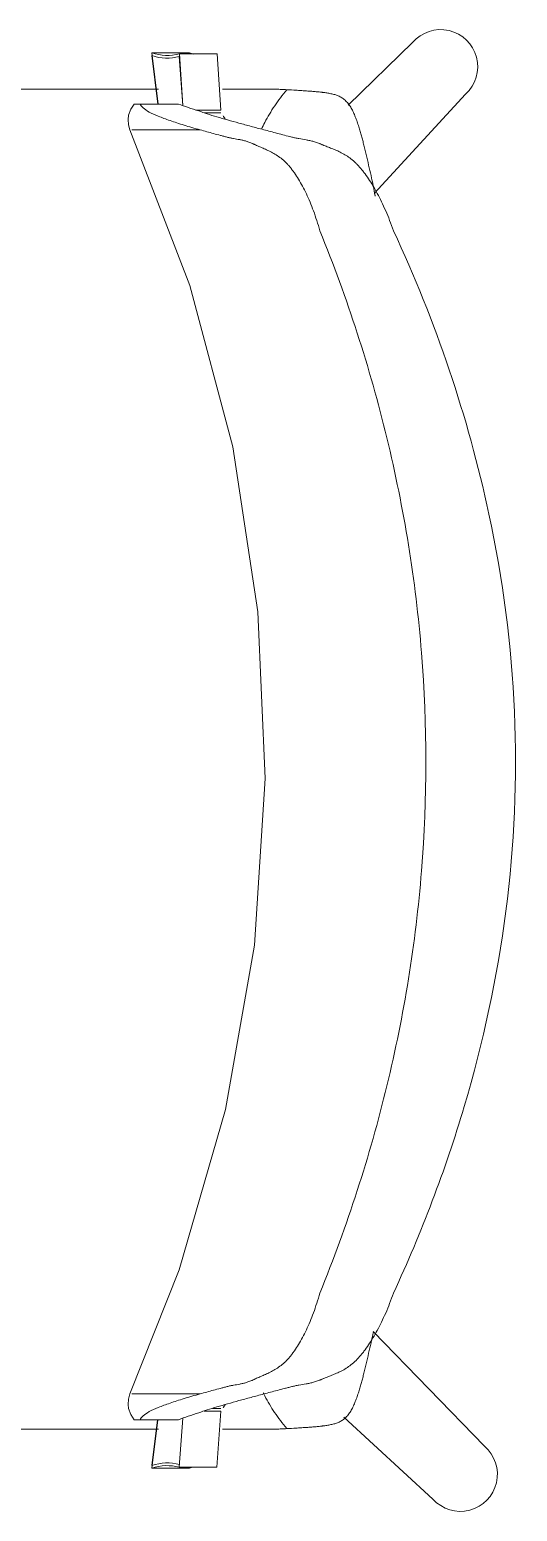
# Model space of a CAD drawing. Header units: millimetres. Extents: x 79795 to 317870, y -36033 to 97293.
# Drawn here: x 209211 to 209384, y 20827 to 21352 of the extents above; entities that cross this region are included whole.
import ezdxf

# ---------------------------------------------------------------- set-up
doc = ezdxf.new("R2010")
doc.units = ezdxf.units.MM
doc.header["$MEASUREMENT"] = 0
doc.layers.add('I-FURN', color=8, linetype='CONTINUOUS', lineweight=9)

msp = doc.modelspace()

# ---------------------------------------------------------------- linework, layer by layer
at = {"layer": 'I-FURN'}
for p, q in [((209347.02, 21347.29), (209324.24, 21325.17)), ((209254.68, 21342.7), (209256.74, 21325.53)), ((209254.7, 21343.66), (209256.88, 21325.53)), ((209268.04, 21343.66), (209254.7, 21343.66)), ((209265.58, 21325.02), (209264.39, 21342.38)), ((209265.67, 21325.07), (209264.42, 21343.33)), ((209264.42, 21343.33), (209277.76, 21343.33)), ((209277.76, 21343.33), (209279.12, 21323.42)), ((209247.22, 21323.75), (209248.44, 21325.53)), ((209264.14, 21325.53), (209250.51, 21325.53)), ((209333.5, 21293.97), (209365.74, 21329.08)), ((209246.25, 21320.12), (209246.45, 21321.62)), ((209246.36, 21318.23), (209246.25, 21320.12)), ((209246.45, 21321.62), (209247.22, 21323.75)), ((209279.12, 21323.42), (209270.28, 21323.42)), ((209279.09, 21322.47), (209273.19, 21322.47)), ((209246.86, 21316.41), (209246.36, 21318.23)), ((209246.86, 21316.41), (209268.14, 21261.27)), ((209268.14, 21261.27), (209283.33, 21204.15)), ((209283.33, 21204.15), (209292.25, 21145.71)), ((209292.25, 21145.71), (209294.82, 21086.63)), ((209294.82, 21086.63), (209290.98, 21027.62)), ((209290.98, 21027.62), (209280.79, 20969.38)), ((209280.79, 20969.38), (209264.36, 20912.58)), ((209264.36, 20912.58), (209246.86, 20868.65)), ((209372.43, 20850.1), (209332.99, 20890.76)), ((209246.86, 20868.65), (209246.36, 20866.83)), ((209246.36, 20866.83), (209246.25, 20864.94)), ((209246.25, 20864.94), (209246.45, 20863.45)), ((209246.45, 20863.45), (209247.22, 20861.31)), ((209273.19, 20862.59), (209279.09, 20862.59)), ((209276.1, 20863.54), (209279.12, 20863.54)), ((209279.09, 20862.59), (209277.73, 20842.68)), ((209247.22, 20861.31), (209248.44, 20859.53)), ((209264.14, 20859.53), (209250.51, 20859.53)), ((209256.74, 20859.53), (209254.68, 20842.36)), ((209256.65, 20859.53), (209254.7, 20843.31)), ((209264.39, 20842.68), (209265.58, 20860.04)), ((209322.68, 20860.37), (209354.22, 20831.39)), ((209254.68, 20842.36), (209268.01, 20842.36)), ((209277.73, 20842.68), (209264.39, 20842.68))]:
    msp.add_line(p, q, dxfattribs=at)
for centre, start, end in [((209356.98, 21338.81), 311.9896, 139.6059), ((209363.95, 20840.14), 221.9662, 49.5824)]:
    msp.add_arc(centre, 13.09, start, end, dxfattribs=at)
for centre, start_param, end_param in [((209260.07, 21359.2), 2.819103, 3.398599), ((209260.1, 21360.15), 2.819103, 3.398599), ((209273.43, 21360.15), 2.819103, 2.902745), ((209260.07, 20825.86), 6.026179, 6.605675), ((209260.1, 20826.82), 6.026179, 6.605675), ((209273.4, 20825.86), 0.238848, 0.322489)]:
    msp.add_ellipse(centre, major_axis=(0, 17.39), ratio=0.978487, start_param=start_param, end_param=end_param, dxfattribs=at)
for points, knots in [([(208982.93, 21330.81), (208983.08, 21330.81), (208988.25, 21330.81), (208998.56, 21330.81), (209013.91, 21330.81), (209029.02, 21330.81), (209041.6, 21330.81), (209051.7, 21330.81), (209059.34, 21330.81), (209066.97, 21330.81), (209076.99, 21330.81), (209089.36, 21330.81), (209101.7, 21330.81), (209111.66, 21330.81), (209119.23, 21330.81), (209126.81, 21330.81), (209136.8, 21330.81), (209149.23, 21330.81), (209161.71, 21330.81), (209171.8, 21330.81), (209179.48, 21330.81), (209187.14, 21330.81), (209197.21, 21330.81), (209209.71, 21330.81), (209224.76, 21330.81), (209240.2, 21330.81), (209250.95, 21330.81), (209256.52, 21330.81), (209256.98, 21330.81)], [-0.751114, -0.751114, -0.751114, -0.751114, -0.75, -0.7142857, -0.6785714, -0.6428571, -0.6071429, -0.5892857, -0.5714286, -0.5535714, -0.5357143, -0.5, -0.4642857, -0.4464286, -0.4285714, -0.4107143, -0.3928571, -0.3571429, -0.3214286, -0.3035714, -0.2857143, -0.2678571, -0.25, -0.2142857, -0.1785714, -0.1428571, -0.1071429, -0.103964, -0.103964, -0.103964, -0.103964]), ([(209302.47, 21330.61), (209300.88, 21328.73), (209298.03, 21324.92), (209295.22, 21320.22), (209293.86, 21317.42), (209293.49, 21316.6)], [0, 0, 0, 0, 0.02777778, 0.05555556, 0.06696683, 0.06696683, 0.06696683, 0.06696683]), ([(209302.47, 21330.61), (209303.55, 21330.55), (209305.21, 21330.46), (209307.15, 21330.34), (209308.25, 21330.27), (209309.08, 21330.21), (209309.87, 21330.16), (209310.88, 21330.08), (209312.1, 21329.99), (209313.33, 21329.87), (209314.22, 21329.78), (209314.74, 21329.72), (209315.13, 21329.68), (209315.52, 21329.63), (209316.04, 21329.56), (209316.92, 21329.43), (209318.12, 21329.21), (209319.47, 21328.88), (209320.69, 21328.45), (209321.91, 21327.82), (209323.09, 21326.92), (209324, 21325.96), (209324.66, 21325.08), (209325.09, 21324.4), (209325.48, 21323.71), (209325.99, 21322.73), (209326.57, 21321.41), (209327.21, 21319.73), (209327.81, 21317.95), (209328.35, 21316.21), (209328.8, 21314.62), (209329.23, 21313.07), (209329.66, 21311.4), (209330.12, 21309.56), (209330.72, 21307.09), (209331.75, 21302.67), (209332.56, 21298.91), (209333.06, 21296.58)], [0, 0, 0, 0, 0.0625, 0.09375, 0.109375, 0.125, 0.140625, 0.15625, 0.1875, 0.21875, 0.234375, 0.242188, 0.25, 0.257812, 0.265625, 0.28125, 0.3125, 0.34375, 0.375, 0.40625, 0.4375, 0.46875, 0.484375, 0.5, 0.515625, 0.53125, 0.5625, 0.59375, 0.625, 0.65625, 0.6875, 0.71875, 0.75, 0.78125, 0.8125, 0.875, 1, 1, 1, 1]), ([(209250.51, 21325.53), (209249.95, 21325.53), (209249.13, 21325.53), (209248.47, 21325.53), (209248.36, 21325.53), (209248.98, 21325.53), (209249.76, 21325.53), (209250.14, 21325.53)], [0, 0, 0, 0, 0.125, 0.25, 0.375, 0.5, 0.5837817, 0.5837817, 0.5837817, 0.5837817]), ([(209271.28, 21323.1), (209273.16, 21322.41), (209276.39, 21321.36), (209281.42, 21319.91), (209285.5, 21318.79), (209289.74, 21317.64), (209294.23, 21316.46), (209298.28, 21315.38), (209301.63, 21314.5), (209303.77, 21313.93), (209305.48, 21313.54), (209307.17, 21313.23), (209308.86, 21312.95), (209310.61, 21312.6), (209311.96, 21312.26), (209313.13, 21311.9), (209313.98, 21311.58), (209314.47, 21311.38), (209314.85, 21311.22), (209315.23, 21311.06), (209315.74, 21310.85), (209316.64, 21310.48), (209317.98, 21309.97), (209319.63, 21309.3), (209321.32, 21308.54), (209323.04, 21307.62), (209324.76, 21306.49), (209326.18, 21305.33), (209327.17, 21304.38), (209327.72, 21303.79), (209328.14, 21303.33), (209328.55, 21302.85), (209329.1, 21302.19), (209330.05, 21300.98), (209331.39, 21299.11), (209332.97, 21296.64), (209335.03, 21293.03), (209337.51, 21287.92), (209339.35, 21283.2), (209340.24, 21280.67)], [0, 0, 0, 0, 0.142857, 0.214286, 0.285714, 0.357143, 0.428571, 0.5, 0.535714, 0.571429, 0.589286, 0.607143, 0.642857, 0.660714, 0.678571, 0.696429, 0.705357, 0.709821, 0.714286, 0.71875, 0.723214, 0.732143, 0.75, 0.767857, 0.785714, 0.803571, 0.821429, 0.839286, 0.848214, 0.852679, 0.857143, 0.861607, 0.866071, 0.875, 0.892857, 0.910714, 0.928571, 0.964286, 1, 1, 1, 1]), ([(209247.53, 21316.41), (209247.78, 21316.41), (209248.43, 21316.41), (209250.42, 21316.41), (209254.32, 21316.41), (209261.53, 21316.41), (209268.06, 21316.41), (209271.81, 21316.41)], [0.4444444, 0.4444444, 0.4444444, 0.4444444, 0.5138889, 0.5833333, 0.7222222, 0.8611111, 1, 1, 1, 1]), ([(209314.17, 21280.67), (209313.46, 21283.15), (209311.96, 21287.81), (209309.85, 21292.86), (209308.04, 21296.45), (209306.63, 21298.92), (209305.41, 21300.78), (209304.54, 21301.99), (209304.03, 21302.66), (209303.65, 21303.14), (209303.26, 21303.61), (209302.74, 21304.2), (209301.8, 21305.17), (209300.41, 21306.36), (209298.7, 21307.54), (209296.99, 21308.52), (209295.3, 21309.34), (209293.67, 21310.06), (209292.37, 21310.61), (209291.51, 21310.99), (209291.03, 21311.21), (209290.68, 21311.37), (209290.33, 21311.53), (209289.88, 21311.73), (209289.11, 21312.05), (209288.08, 21312.4), (209286.91, 21312.71), (209285.42, 21313.02), (209283.98, 21313.25), (209282.49, 21313.52), (209281.33, 21313.8), (209280.12, 21314.13), (209278.53, 21314.55), (209275.74, 21315.3), (209273.38, 21315.97), (209271.81, 21316.41)], [0, 0, 0, 0, 0.0625, 0.125, 0.15625, 0.1875, 0.21875, 0.234375, 0.242188, 0.25, 0.257812, 0.265625, 0.28125, 0.3125, 0.34375, 0.375, 0.40625, 0.4375, 0.46875, 0.484375, 0.492188, 0.5, 0.507812, 0.515625, 0.53125, 0.5625, 0.59375, 0.625, 0.6875, 0.71875, 0.75, 0.78125, 0.8125, 0.875, 1, 1, 1, 1]), ([(209314.17, 20904.39), (209319.03, 20916.33), (209327.85, 20940.5), (209341.9, 20990.08), (209352.25, 21053.79), (209352.25, 21131.28), (209341.89, 21194.99), (209327.85, 21244.57), (209319.03, 21268.73), (209314.17, 21280.67)], [-1, -1, -1, -1, -0.9, -0.8, -0.6, -0.4, -0.2, -0.1, 0, 0, 0, 0]), ([(209340.24, 21280.67), (209347.72, 21264.6), (209360.88, 21231.76), (209376.66, 21174.84), (209385.16, 21110.31), (209382.01, 21039.35), (209369.52, 20981.55), (209354.38, 20936.83), (209345.22, 20915.1), (209340.24, 20904.39)], [-1, -1, -1, -1, -0.863636, -0.727273, -0.545455, -0.363636, -0.181818, -0.090909, 0, 0, 0, 0]), ([(209340.24, 20904.39), (209339.35, 20901.87), (209337.51, 20897.14), (209335.03, 20892.04), (209332.97, 20888.42), (209331.39, 20885.95), (209330.05, 20884.08), (209329.1, 20882.87), (209328.55, 20882.21), (209328.14, 20881.73), (209327.72, 20881.27), (209327.17, 20880.68), (209326.18, 20879.73), (209324.76, 20878.57), (209323.04, 20877.44), (209321.32, 20876.52), (209319.63, 20875.76), (209317.98, 20875.09), (209316.64, 20874.58), (209315.74, 20874.22), (209315.23, 20874), (209314.85, 20873.84), (209314.47, 20873.68), (209313.98, 20873.48), (209313.13, 20873.17), (209311.96, 20872.8), (209310.61, 20872.46), (209308.86, 20872.11), (209307.17, 20871.83), (209305.48, 20871.52), (209304.2, 20871.23), (209302.91, 20870.89), (209301.21, 20870.46), (209298.27, 20869.68), (209294.23, 20868.61), (209289.74, 20867.42), (209285.5, 20866.27), (209281.42, 20865.15), (209277.65, 20864.06), (209274.24, 20863), (209272.22, 20862.31), (209271.28, 20861.97)], [0, 0, 0, 0, 0.035714, 0.071429, 0.089286, 0.107143, 0.125, 0.133929, 0.138393, 0.142857, 0.147321, 0.151786, 0.160714, 0.178571, 0.196429, 0.214286, 0.232143, 0.25, 0.267857, 0.276786, 0.28125, 0.285714, 0.290179, 0.294643, 0.303571, 0.321429, 0.339286, 0.357143, 0.392857, 0.410714, 0.428571, 0.446429, 0.464286, 0.5, 0.571429, 0.642857, 0.714286, 0.785714, 0.857143, 0.928571, 1, 1, 1, 1]), ([(209271.81, 20868.65), (209273.38, 20869.1), (209275.74, 20869.76), (209278.53, 20870.51), (209280.12, 20870.94), (209281.33, 20871.26), (209282.49, 20871.54), (209283.98, 20871.81), (209285.42, 20872.04), (209286.91, 20872.35), (209288.08, 20872.66), (209289.11, 20873.02), (209289.88, 20873.33), (209290.33, 20873.53), (209290.68, 20873.69), (209291.03, 20873.86), (209291.51, 20874.07), (209292.37, 20874.45), (209293.67, 20875), (209295.3, 20875.72), (209296.99, 20876.54), (209298.7, 20877.52), (209300.41, 20878.7), (209301.8, 20879.89), (209302.74, 20880.86), (209303.26, 20881.45), (209303.65, 20881.92), (209304.03, 20882.41), (209304.54, 20883.07), (209305.41, 20884.28), (209306.63, 20886.15), (209308.04, 20888.61), (209309.85, 20892.2), (209311.96, 20897.26), (209313.46, 20901.91), (209314.17, 20904.39)], [0, 0, 0, 0, 0.125, 0.1875, 0.21875, 0.25, 0.28125, 0.3125, 0.375, 0.40625, 0.4375, 0.46875, 0.484375, 0.492188, 0.5, 0.507812, 0.515625, 0.53125, 0.5625, 0.59375, 0.625, 0.65625, 0.6875, 0.71875, 0.734375, 0.742188, 0.75, 0.757812, 0.765625, 0.78125, 0.8125, 0.84375, 0.875, 0.9375, 1, 1, 1, 1]), ([(209333.06, 20890.39), (209332.56, 20888.06), (209331.75, 20884.3), (209330.72, 20879.87), (209330.12, 20877.41), (209329.66, 20875.57), (209329.23, 20873.9), (209328.8, 20872.34), (209328.35, 20870.75), (209327.81, 20869.02), (209327.21, 20867.24), (209326.57, 20865.56), (209325.99, 20864.24), (209325.48, 20863.26), (209325.09, 20862.57), (209324.66, 20861.89), (209324, 20861.01), (209323.09, 20860.05), (209321.91, 20859.15), (209320.69, 20858.52), (209319.47, 20858.09), (209318.12, 20857.75), (209316.92, 20857.54), (209316.04, 20857.41), (209315.52, 20857.34), (209315.13, 20857.29), (209314.74, 20857.24), (209314.22, 20857.18), (209313.33, 20857.09), (209312.1, 20856.98), (209310.88, 20856.88), (209309.87, 20856.81), (209309.08, 20856.75), (209308.25, 20856.7), (209307.15, 20856.63), (209305.21, 20856.51), (209303.55, 20856.42), (209302.47, 20856.36)], [0, 0, 0, 0, 0.125, 0.1875, 0.21875, 0.25, 0.28125, 0.3125, 0.34375, 0.375, 0.40625, 0.4375, 0.46875, 0.484375, 0.5, 0.515625, 0.53125, 0.5625, 0.59375, 0.625, 0.65625, 0.6875, 0.71875, 0.734375, 0.742188, 0.75, 0.757812, 0.765625, 0.78125, 0.8125, 0.84375, 0.859375, 0.875, 0.890625, 0.90625, 0.9375, 1, 1, 1, 1]), ([(209271.81, 20868.65), (209268.81, 20868.65), (209263.44, 20868.65), (209257.05, 20868.65), (209252.3, 20868.65), (209249.65, 20868.65), (209248.22, 20868.65), (209247.73, 20868.65), (209247.53, 20868.65)], [0, 0, 0, 0, 0.1111111, 0.2222222, 0.3333333, 0.4444444, 0.5, 0.5555556, 0.5555556, 0.5555556, 0.5555556]), ([(209294.13, 20869.01), (209294.31, 20868.65), (209295.48, 20866.3), (209298.03, 20862.04), (209300.88, 20858.24), (209302.47, 20856.36)], [0.93933321, 0.93933321, 0.93933321, 0.93933321, 0.94444444, 0.97222222, 1, 1, 1, 1]), ([(209250.15, 20859.53), (209249.77, 20859.53), (209248.99, 20859.53), (209248.36, 20859.53), (209248.46, 20859.53), (209249.13, 20859.53), (209249.95, 20859.53), (209250.51, 20859.53)], [0.4171888, 0.4171888, 0.4171888, 0.4171888, 0.5, 0.625, 0.75, 0.875, 1, 1, 1, 1]), ([(209257.03, 20856.15), (209256.33, 20856.15), (209253.08, 20856.15), (209247.22, 20856.15), (209239.42, 20856.15), (209231.69, 20856.15), (209221.58, 20856.15), (209209.22, 20856.15), (209196.98, 20856.15), (209187.08, 20856.15), (209179.5, 20856.15), (209171.88, 20856.15), (209161.84, 20856.15), (209149.39, 20856.15), (209134.51, 20856.15), (209119.37, 20856.15), (209104.2, 20856.15), (209089.24, 20856.15), (209076.73, 20856.15), (209066.65, 20856.15), (209059.01, 20856.15), (209051.38, 20856.15), (209041.34, 20856.15), (209028.89, 20856.15), (209016.4, 20856.15), (209006.33, 20856.15), (208998.7, 20856.15), (208991.09, 20856.15), (208985.88, 20856.15), (208983.19, 20856.15), (208982.98, 20856.15)], [-0.8977274, -0.8977274, -0.8977274, -0.8977274, -0.8928571, -0.875, -0.8571429, -0.8392857, -0.8214286, -0.7857143, -0.75, -0.7321429, -0.7142857, -0.6964286, -0.6785714, -0.6428571, -0.6071429, -0.5714286, -0.5357143, -0.5, -0.4642857, -0.4464286, -0.4285714, -0.4107143, -0.3928571, -0.3571429, -0.3214286, -0.3035714, -0.2857143, -0.2678571, -0.25, -0.2485148, -0.2485148, -0.2485148, -0.2485148])]:
    msp.add_open_spline(points, degree=3, knots=knots, dxfattribs=at)
for points in [[(209279.71, 21330.81), (209286.21, 21330.81), (209292.51, 21330.81), (209298.62, 21330.81)], [(209298.62, 21330.81), (209299.26, 21330.78), (209300.55, 21330.71), (209301.83, 21330.64), (209302.47, 21330.61)], [(209271.81, 21316.41), (209269.78, 21316.95), (209265.96, 21318.04), (209261.01, 21319.69), (209256.8, 21321.22), (209253.54, 21322.69), (209251.41, 21324.19), (209250.69, 21325.1), (209250.51, 21325.53)], [(209264.14, 21325.53), (209265.23, 21325.14), (209267.48, 21324.33), (209269.97, 21323.5), (209271.28, 21323.1)], [(209280.68, 21320.19), (209280.42, 21320.59), (209280.15, 21320.99), (209279.88, 21321.35)], [(209333.75, 21292.92), (209333.52, 21294.14), (209333.29, 21295.36), (209333.06, 21296.58)], [(209333.06, 21296.58), (209333.29, 21295.38), (209333.51, 21294.17), (209333.74, 21292.97)], [(209250.51, 20859.53), (209250.69, 20859.96), (209251.41, 20860.88), (209253.54, 20862.37), (209256.8, 20863.85), (209261.01, 20865.37), (209265.96, 20867.02), (209269.78, 20868.11), (209271.81, 20868.65)], [(209279.88, 20863.71), (209280.15, 20864.09), (209280.42, 20864.47), (209280.68, 20864.87)], [(209271.28, 20861.97), (209269.97, 20861.56), (209267.48, 20860.73), (209265.23, 20859.92), (209264.14, 20859.53)], [(209298.62, 20856.15), (209292.48, 20856.15), (209286.16, 20856.15), (209279.65, 20856.15)], [(209302.47, 20856.36), (209301.83, 20856.32), (209300.55, 20856.25), (209299.26, 20856.19), (209298.62, 20856.15)]]:
    msp.add_open_spline(points, degree=3, dxfattribs=at)

doc.saveas('drawing.dxf')
